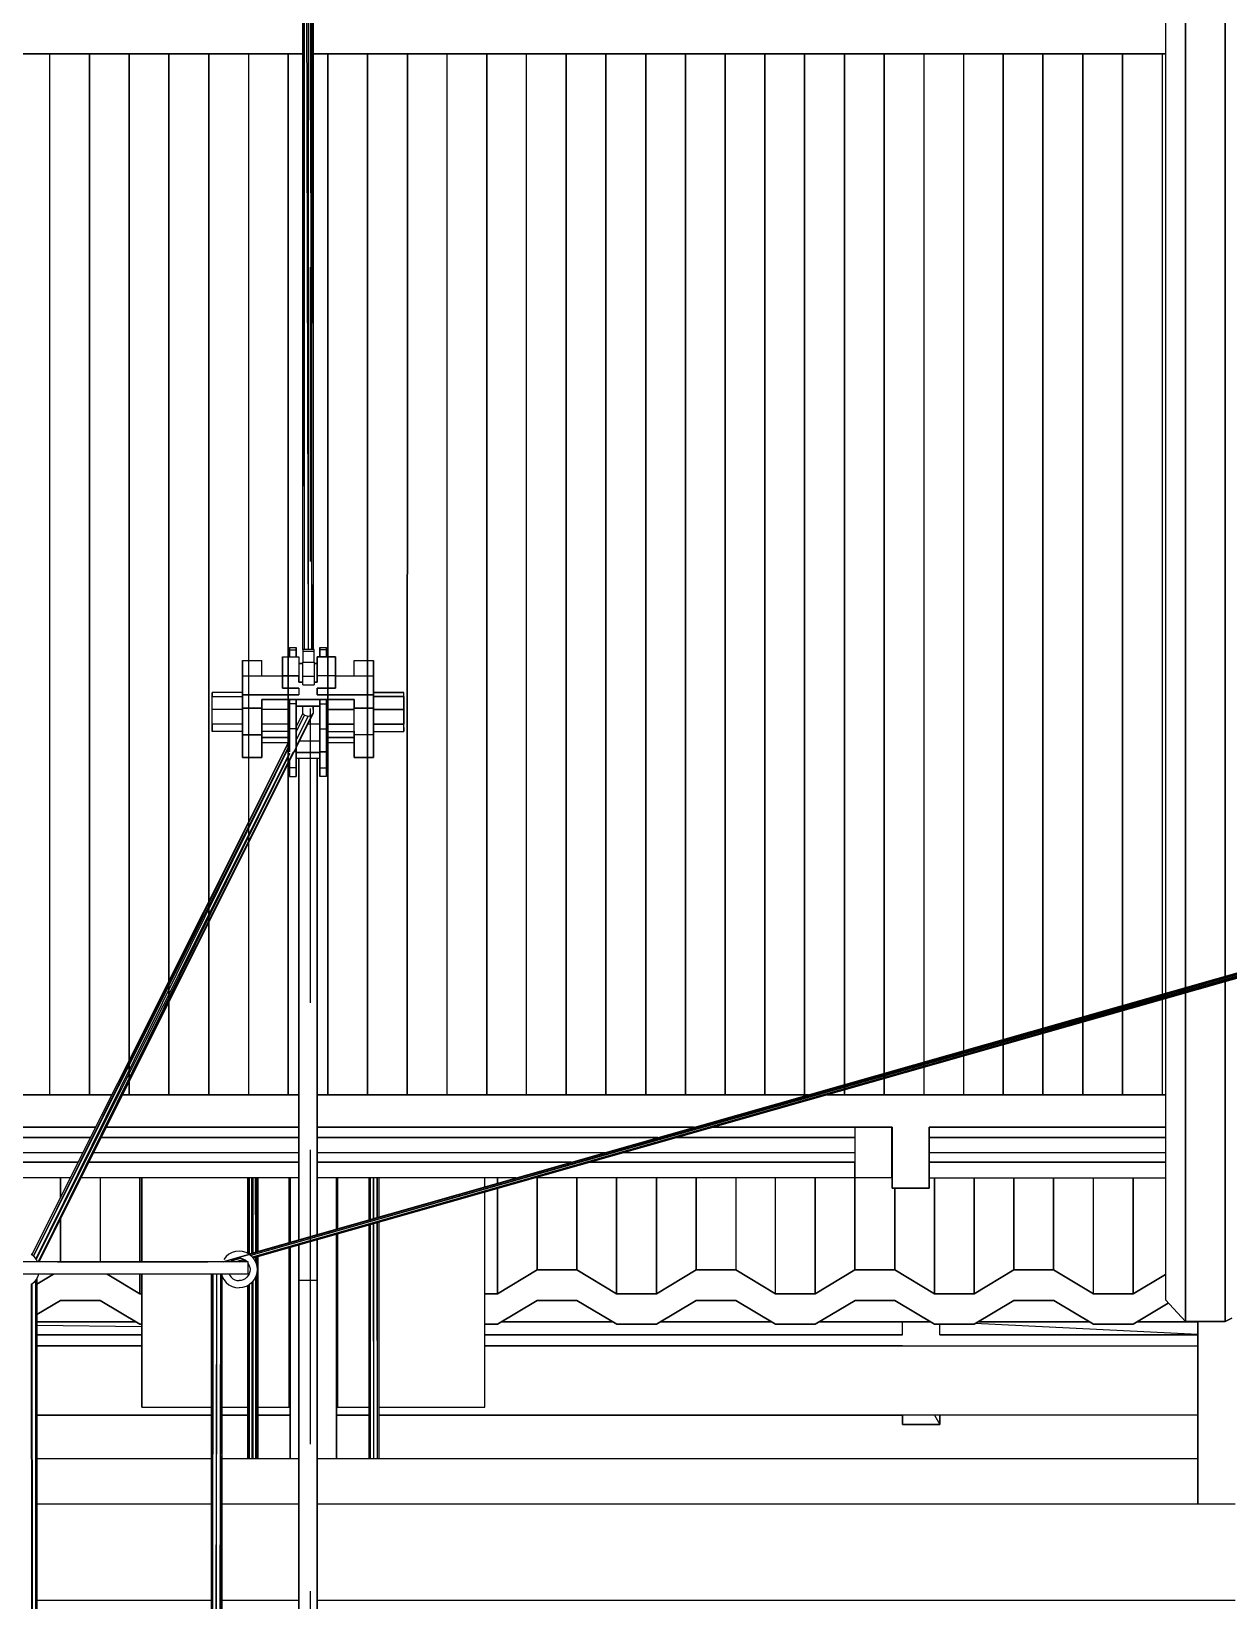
# Model space of a CAD drawing. Extents: x -43 to 90, y 6 to 81.
# Drawn here: x -9.445 to -6.862, y 19.711 to 23.097 of the extents above; entities that cross this region are included whole.
import ezdxf

# ---------------------------------------------------------------- set-up
doc = ezdxf.new("R2010")
doc.units = 0
doc.header["$LTSCALE"] = 0.1
doc.header["$MEASUREMENT"] = 0
doc.linetypes.add('HIDDEN', pattern=[9.525, 6.35, -3.175])
doc.layers.add('cobertura nova', color=4, linetype='CONTINUOUS')
doc.layers.add('hachures cobertura', color=252, linetype='CONTINUOUS')

msp = doc.modelspace()

# ---------------------------------------------------------------- linework, layer by layer
at = {"layer": 'cobertura nova'}
for p, q in [((-8.8594, 21.763), (-8.8594, 25.4756)), ((-8.8562, 21.763), (-8.8594, 25.4756)), ((-8.8562, 25.4688), (-8.8483, 21.763)), ((-8.8561, 21.763), (-8.8562, 25.4688)), ((-8.8403, 25.4688), (-8.837, 21.763)), ((-8.8402, 21.763), (-8.8403, 25.4688)), ((-8.837, 25.4756), (-8.837, 21.763)), ((-8.8482, 25.466), (-8.8404, 21.763)), ((-8.8482, 25.466), (-8.8482, 21.763)), ((-6.9985, 24.5273), (-6.9985, 21.0215)), ((-10.7683, 23.0486), (-8.8594, 23.0486)), ((-8.8594, 23.0486), (-10.7683, 23.0486)), ((-8.8594, 23.0486), (-10.7683, 23.0486)), ((-8.837, 23.0486), (-6.9985, 23.0486)), ((-6.9985, 23.0486), (-8.837, 23.0486)), ((-6.9985, 23.0486), (-8.837, 23.0486)), ((-8.8055, 23.0486), (-8.8055, 20.8023)), ((-8.9034, 21.7333), (-8.9034, 21.7473)), ((-8.9034, 21.7473), (-8.8681, 21.7473)), ((-8.9034, 21.7473), (-8.9034, 21.7067)), ((-8.9034, 21.7067), (-8.9034, 21.7473)), ((-8.9034, 21.7473), (-8.9034, 21.7333)), ((-8.8885, 21.7676), (-8.8741, 21.7676)), ((-8.8885, 21.7489), (-8.8885, 21.7676)), ((-8.8885, 21.7676), (-8.8885, 21.7624)), ((-8.8885, 21.7624), (-8.8885, 21.7676)), ((-8.8885, 21.7624), (-8.8741, 21.7624)), ((-8.8885, 21.7624), (-8.8885, 21.7473)), ((-8.8885, 21.7473), (-8.8885, 21.7624)), ((-8.8885, 21.7489), (-8.8885, 21.7489)), ((-8.8885, 21.7473), (-8.8885, 21.7489)), ((-8.8741, 21.7676), (-8.8741, 21.7624)), ((-8.8741, 21.7624), (-8.8741, 21.7676)), ((-8.8741, 21.7624), (-8.8741, 21.7473)), ((-8.8741, 21.7473), (-8.8741, 21.7624)), ((-8.8681, 21.7473), (-8.8681, 21.7067)), ((-8.8352, 21.763), (-8.8595, 21.763)), ((-8.8595, 21.763), (-8.8595, 21.7596)), ((-8.8595, 21.7596), (-8.8352, 21.7596)), ((-8.8595, 21.7596), (-8.8595, 21.7359)), ((-8.8352, 21.7596), (-8.8352, 21.763)), ((-8.8352, 21.7359), (-8.8352, 21.7596)), ((-8.8285, 21.7333), (-8.8285, 21.7473)), ((-8.8285, 21.7473), (-8.7893, 21.7473)), ((-8.8285, 21.7067), (-8.8285, 21.7473)), ((-8.8285, 21.7473), (-8.8285, 21.7333)), ((-8.7893, 21.7473), (-8.8285, 21.7473)), ((-8.8285, 21.7473), (-8.8285, 21.7067)), ((-8.8229, 21.7676), (-8.8229, 21.7489)), ((-8.8229, 21.7624), (-8.8229, 21.7676)), ((-8.8229, 21.7676), (-8.8085, 21.7676)), ((-8.8229, 21.7676), (-8.8229, 21.7624)), ((-8.8229, 21.7473), (-8.8229, 21.7624)), ((-8.8085, 21.7624), (-8.8229, 21.7624)), ((-8.8229, 21.7624), (-8.8229, 21.7473)), ((-8.8229, 21.7489), (-8.8229, 21.7473)), ((-8.8229, 21.7473), (-8.8229, 21.7489)), ((-8.8085, 21.7624), (-8.8085, 21.7676)), ((-8.8085, 21.7676), (-8.8085, 21.7675)), ((-8.8085, 21.7675), (-8.8085, 21.7624)), ((-8.8085, 21.7473), (-8.8085, 21.7624)), ((-8.8085, 21.7624), (-8.8085, 21.7473)), ((-8.7893, 21.7067), (-8.7893, 21.7473)), ((-8.7893, 21.7473), (-8.7893, 21.7067)), ((-8.9897, 21.7393), (-8.9479, 21.7393)), ((-8.9897, 21.7393), (-8.9897, 21.6772)), ((-8.9897, 21.7039), (-8.9897, 21.7393)), ((-8.9897, 21.7063), (-8.9897, 21.7393)), ((-8.9479, 21.7063), (-8.9479, 21.7393)), ((-8.9034, 21.7201), (-8.9034, 21.7333)), ((-8.9034, 21.7333), (-8.9034, 21.7201)), ((-8.9034, 21.7201), (-8.9034, 21.7201)), ((-8.9034, 21.6928), (-8.9034, 21.7201)), ((-8.9034, 21.7201), (-8.9034, 21.7201)), ((-8.9034, 21.7201), (-8.9034, 21.6928)), ((-8.8681, 21.7333), (-8.8595, 21.7333)), ((-8.8595, 21.7333), (-8.8681, 21.7333)), ((-8.8595, 21.7359), (-8.8352, 21.7359)), ((-8.8595, 21.7057), (-8.8595, 21.7359)), ((-8.8352, 21.7359), (-8.8352, 21.7057)), ((-8.8352, 21.7333), (-8.8285, 21.7333)), ((-8.8285, 21.7333), (-8.8352, 21.7333)), ((-8.8285, 21.6928), (-8.8285, 21.7333)), ((-8.8285, 21.7333), (-8.8285, 21.7333)), ((-8.8285, 21.7333), (-8.8285, 21.6928)), ((-8.8285, 21.7201), (-8.8285, 21.7201)), ((-8.8285, 21.7201), (-8.8285, 21.7201)), ((-8.7487, 21.7063), (-8.7487, 21.7393)), ((-8.7487, 21.7393), (-8.7069, 21.7393)), ((-8.7487, 21.7063), (-8.7487, 21.7393)), ((-8.7069, 21.7059), (-8.7069, 21.7393)), ((-8.7069, 21.7393), (-8.7069, 21.7063)), ((-8.9897, 21.7059), (-8.9897, 21.7063)), ((-8.9897, 21.7063), (-8.9479, 21.7063)), ((-8.9479, 21.7059), (-8.9897, 21.7059)), ((-8.9897, 21.7059), (-8.9897, 21.6654)), ((-8.9897, 21.6654), (-8.9897, 21.7059)), ((-8.9897, 21.7059), (-8.9897, 21.6956)), ((-8.9897, 21.691), (-8.9897, 21.7039)), ((-8.9897, 21.6776), (-8.9897, 21.696)), ((-8.9897, 21.6956), (-8.9897, 21.6772)), ((-8.9897, 21.691), (-8.9897, 21.691)), ((-8.9897, 21.6707), (-8.9897, 21.691)), ((-8.9897, 21.691), (-8.9897, 21.691)), ((-8.9897, 21.6776), (-8.9897, 21.6776)), ((-8.9897, 21.6772), (-8.9897, 21.6772)), ((-8.9479, 21.7063), (-8.9034, 21.7063)), ((-8.9034, 21.7059), (-8.9479, 21.7059)), ((-8.9034, 21.7067), (-8.8681, 21.7067)), ((-8.8681, 21.7067), (-8.9034, 21.7067)), ((-8.9034, 21.7067), (-8.9034, 21.6928)), ((-8.9034, 21.6928), (-8.9034, 21.7067)), ((-8.9034, 21.6928), (-8.9034, 21.6796)), ((-8.9034, 21.6796), (-8.9034, 21.6928)), ((-8.9034, 21.6796), (-8.8681, 21.6796)), ((-8.8681, 21.6796), (-8.9034, 21.6796)), ((-8.8681, 21.7067), (-8.8681, 21.7067)), ((-8.8681, 21.7067), (-8.8681, 21.6928)), ((-8.8681, 21.6928), (-8.8681, 21.7067)), ((-8.8681, 21.6928), (-8.8681, 21.7067)), ((-8.8681, 21.6928), (-8.8595, 21.6928)), ((-8.8595, 21.6928), (-8.8681, 21.6928)), ((-8.8681, 21.6796), (-8.8681, 21.6657)), ((-8.8595, 21.6867), (-8.8595, 21.7057)), ((-8.8595, 21.7057), (-8.8352, 21.7057)), ((-8.8595, 21.6867), (-8.8352, 21.6867)), ((-8.8352, 21.7057), (-8.8352, 21.6867)), ((-8.8352, 21.6928), (-8.8285, 21.6928)), ((-8.8285, 21.6928), (-8.8352, 21.6928)), ((-8.8285, 21.6928), (-8.8285, 21.7067)), ((-8.7893, 21.7067), (-8.8285, 21.7067)), ((-8.8285, 21.7067), (-8.8285, 21.6928)), ((-8.8285, 21.6657), (-8.8285, 21.6796)), ((-8.8285, 21.6796), (-8.7893, 21.6796)), ((-8.8285, 21.6796), (-8.8285, 21.6654)), ((-8.7893, 21.6796), (-8.8285, 21.6796)), ((-8.7893, 21.6928), (-8.7893, 21.7067)), ((-8.7893, 21.7067), (-8.7893, 21.6928)), ((-8.7893, 21.7063), (-8.7487, 21.7063)), ((-8.7487, 21.7059), (-8.7893, 21.7059)), ((-8.7893, 21.6796), (-8.7893, 21.6928)), ((-8.7893, 21.6928), (-8.7893, 21.6796)), ((-8.7893, 21.6796), (-8.7893, 21.6928)), ((-8.7487, 21.7063), (-8.7069, 21.7063)), ((-8.7069, 21.7059), (-8.7487, 21.7059)), ((-8.7069, 21.7063), (-8.7069, 21.7059)), ((-8.7069, 21.7059), (-8.7069, 21.6654)), ((-8.7069, 21.6654), (-8.7069, 21.7059)), ((-9.0551, 21.6621), (-9.0551, 21.6707)), ((-8.9897, 21.6707), (-9.0551, 21.6707)), ((-9.0551, 21.6545), (-9.0551, 21.6707)), ((-9.0551, 21.6707), (-9.0551, 21.6621)), ((-9.0551, 21.6337), (-9.0551, 21.6621)), ((-9.0551, 21.6621), (-8.9897, 21.6621)), ((-9.0551, 21.6545), (-9.0551, 21.6545)), ((-9.0551, 21.6229), (-9.0551, 21.6545)), ((-8.9479, 21.6657), (-8.9897, 21.6657)), ((-8.9897, 21.6654), (-8.9897, 21.6554)), ((-8.9897, 21.6654), (-8.9479, 21.6654)), ((-8.9897, 21.6551), (-8.9897, 21.6654)), ((-8.9897, 21.6554), (-8.9897, 21.637)), ((-8.9897, 21.6367), (-8.9897, 21.6551)), ((-8.8681, 21.6657), (-8.9479, 21.6657)), ((-8.9479, 21.6654), (-8.8681, 21.6654)), ((-8.9479, 21.6554), (-8.8681, 21.6554)), ((-8.9479, 21.6551), (-8.9479, 21.6554)), ((-8.9479, 21.6551), (-8.9479, 21.6367)), ((-8.9479, 21.637), (-8.9479, 21.6551)), ((-8.8681, 21.6551), (-8.9479, 21.6551)), ((-8.8885, 21.6337), (-8.8885, 21.6551)), ((-8.8885, 21.6551), (-8.8885, 21.6461)), ((-8.8885, 21.6551), (-8.8885, 21.6106)), ((-8.8885, 21.6461), (-8.8885, 21.6551)), ((-8.8741, 21.6461), (-8.8885, 21.6461)), ((-8.8885, 21.6461), (-8.8885, 21.5918)), ((-8.8885, 21.5918), (-8.8885, 21.6461)), ((-8.8741, 21.6551), (-8.8741, 21.6461)), ((-8.8741, 21.6461), (-8.8741, 21.6551)), ((-8.8741, 21.6461), (-8.8741, 21.5918)), ((-8.8741, 21.5918), (-8.8741, 21.6461)), ((-8.8681, 21.6554), (-8.8285, 21.6554)), ((-8.8285, 21.6551), (-8.8681, 21.6551)), ((-8.7487, 21.6657), (-8.8285, 21.6657)), ((-8.8285, 21.6654), (-8.8285, 21.6657)), ((-8.8285, 21.6657), (-8.8285, 21.6654)), ((-8.8285, 21.6654), (-8.7487, 21.6654)), ((-8.8285, 21.6554), (-8.7487, 21.6554)), ((-8.7487, 21.6551), (-8.8285, 21.6551)), ((-8.8229, 21.6461), (-8.8229, 21.6551)), ((-8.8229, 21.6551), (-8.8229, 21.6461)), ((-8.8229, 21.5918), (-8.8229, 21.6461)), ((-8.8229, 21.6461), (-8.8085, 21.6461)), ((-8.8229, 21.6461), (-8.8229, 21.5918)), ((-8.8085, 21.6461), (-8.8085, 21.6551)), ((-8.8085, 21.6551), (-8.8085, 21.6461)), ((-8.8085, 21.5918), (-8.8085, 21.6461)), ((-8.8085, 21.6461), (-8.8085, 21.5918)), ((-8.7069, 21.6657), (-8.7487, 21.6657)), ((-8.7487, 21.6654), (-8.7069, 21.6654)), ((-8.7487, 21.6551), (-8.7487, 21.6554)), ((-8.7487, 21.6554), (-8.7487, 21.6551)), ((-8.7487, 21.6551), (-8.7487, 21.637)), ((-8.7487, 21.6367), (-8.7487, 21.6551)), ((-8.6415, 21.6707), (-8.7069, 21.6707)), ((-8.7069, 21.6707), (-8.6415, 21.6707)), ((-8.7069, 21.6554), (-8.7069, 21.6654)), ((-8.7069, 21.6654), (-8.7069, 21.6551)), ((-8.6415, 21.6621), (-8.7069, 21.6621)), ((-8.7069, 21.6621), (-8.6415, 21.6621)), ((-8.7069, 21.637), (-8.7069, 21.6554)), ((-8.7069, 21.6551), (-8.7069, 21.6367)), ((-8.6415, 21.6621), (-8.6415, 21.6707)), ((-8.6415, 21.6337), (-8.6415, 21.6621)), ((-8.6415, 21.6621), (-8.6415, 21.6337)), ((-8.837, 21.6253), (-9.429, 20.442)), ((-9.0551, 21.6022), (-9.0551, 21.6337)), ((-8.9897, 21.6337), (-9.0551, 21.6337)), ((-9.0551, 21.6229), (-9.0551, 21.6229)), ((-9.0551, 21.5946), (-9.0551, 21.6229)), ((-9.0313, 20.442), (-4.8951, 21.6195)), ((-4.8951, 21.6156), (-9.0313, 20.442)), ((-8.9897, 21.637), (-8.9479, 21.637)), ((-8.9479, 21.6367), (-8.9897, 21.6367)), ((-8.9897, 21.6367), (-8.9897, 21.5788)), ((-8.9897, 21.5788), (-8.9897, 21.6367)), ((-8.9763, 20.4586), (-4.8951, 21.6201)), ((-4.8951, 21.6195), (-8.9763, 20.4586)), ((-4.8951, 21.6156), (-8.9719, 20.4553)), ((-4.8951, 21.6107), (-8.9719, 20.4552)), ((-4.8951, 21.6107), (-8.9685, 20.4521)), ((-8.9479, 21.6367), (-8.9479, 21.5788)), ((-8.9479, 21.5788), (-8.9479, 21.6367)), ((-8.8885, 21.6337), (-8.9479, 21.6337)), ((-8.8885, 21.6022), (-8.8885, 21.6337)), ((-8.8885, 21.6106), (-8.8885, 21.6106)), ((-8.8885, 21.6106), (-8.8885, 21.5672)), ((-8.8229, 21.6412), (-8.8741, 21.6412)), ((-8.8741, 21.6412), (-8.8229, 21.6412)), ((-8.8741, 21.5961), (-8.8594, 21.6253)), ((-8.8741, 21.5959), (-8.8594, 21.6253)), ((-8.8402, 21.6213), (-8.8741, 21.5536)), ((-8.8741, 21.5855), (-8.8561, 21.6213)), ((-8.8741, 21.5538), (-8.8402, 21.6213)), ((-8.8741, 21.585), (-8.8561, 21.6213)), ((-8.8482, 21.6196), (-8.8741, 21.5674)), ((-8.8482, 21.6196), (-8.8741, 21.568)), ((-8.8594, 21.6253), (-8.8594, 21.6412)), ((-8.8594, 21.6253), (-8.8561, 21.6213)), ((-8.8561, 21.6213), (-8.8482, 21.6196)), ((-8.8482, 21.6196), (-8.8402, 21.6213)), ((-8.8402, 21.6213), (-8.837, 21.6253)), ((-8.8377, 21.6412), (-8.837, 21.6253)), ((-8.837, 21.6412), (-8.837, 21.6253)), ((-8.8085, 21.6337), (-8.7487, 21.6337)), ((-8.7487, 21.6337), (-8.8085, 21.6337)), ((-8.7487, 21.637), (-8.7069, 21.637)), ((-8.7487, 21.5788), (-8.7487, 21.6367)), ((-8.7069, 21.6367), (-8.7487, 21.6367)), ((-8.7069, 21.5788), (-8.7069, 21.6367)), ((-8.7069, 21.6367), (-8.7069, 21.5788)), ((-8.7069, 21.6337), (-8.6415, 21.6337)), ((-8.6415, 21.6337), (-8.7069, 21.6337)), ((-8.6415, 21.6337), (-8.6415, 21.6337)), ((-8.6415, 21.6022), (-8.6415, 21.6337)), ((-8.6415, 21.6337), (-8.6415, 21.6022)), ((-9.0551, 21.586), (-9.0551, 21.6022)), ((-8.9897, 21.6022), (-9.0551, 21.6022)), ((-9.0551, 21.6022), (-9.0551, 21.586)), ((-9.0551, 21.586), (-9.0551, 21.5946)), ((-9.0551, 21.5946), (-9.0551, 21.5946)), ((-9.0551, 21.5946), (-9.0551, 21.5946)), ((-8.9897, 21.586), (-9.0551, 21.586)), ((-8.9897, 21.5622), (-8.9897, 21.586)), ((-8.9897, 21.5305), (-8.9897, 21.586)), ((-8.9479, 21.5788), (-8.9897, 21.5788)), ((-8.9897, 21.5788), (-8.9897, 21.5434)), ((-8.9897, 21.5788), (-8.9479, 21.5788)), ((-8.9897, 21.5788), (-8.9897, 21.5788)), ((-8.9897, 21.5434), (-8.9897, 21.5788)), ((-4.8951, 21.6076), (-8.9684, 20.4521)), ((-8.9669, 20.4503), (-4.8951, 21.6076)), ((-8.8885, 21.6022), (-8.9479, 21.6022)), ((-8.8885, 21.586), (-8.9479, 21.586)), ((-8.9479, 21.5788), (-8.9479, 21.5434)), ((-8.9479, 21.5434), (-8.9479, 21.5788)), ((-8.9479, 21.5788), (-8.9479, 21.5788)), ((-8.8885, 21.586), (-8.8885, 21.6022)), ((-8.8885, 21.5946), (-8.8885, 21.586)), ((-8.8741, 21.5918), (-8.8885, 21.5918)), ((-8.8885, 21.5918), (-8.8885, 21.5425)), ((-8.8885, 21.5425), (-8.8885, 21.5918)), ((-8.8885, 21.5672), (-8.8885, 21.586)), ((-8.8711, 21.602), (-8.8741, 21.602)), ((-8.8741, 21.5425), (-8.8741, 21.5918)), ((-8.8741, 21.5918), (-8.8741, 21.5425)), ((-8.8229, 21.602), (-8.8486, 21.602)), ((-8.8229, 21.5425), (-8.8229, 21.5918)), ((-8.8229, 21.5918), (-8.8085, 21.5918)), ((-8.8229, 21.5918), (-8.8229, 21.5425)), ((-8.8085, 21.6022), (-8.7487, 21.6022)), ((-8.7487, 21.6022), (-8.8085, 21.6022)), ((-8.8085, 21.5425), (-8.8085, 21.5918)), ((-8.8085, 21.5918), (-8.8085, 21.5425)), ((-8.8085, 21.586), (-8.7487, 21.586)), ((-8.7487, 21.586), (-8.7487, 21.5733)), ((-8.7487, 21.5434), (-8.7487, 21.586)), ((-8.7487, 21.5733), (-8.7487, 21.586)), ((-8.7487, 21.5434), (-8.7487, 21.5788)), ((-8.7069, 21.5788), (-8.7487, 21.5788)), ((-8.7487, 21.5788), (-8.7487, 21.5434)), ((-8.7069, 21.6022), (-8.6415, 21.6022)), ((-8.6415, 21.6022), (-8.7069, 21.6022)), ((-8.7069, 21.586), (-8.6415, 21.586)), ((-8.7069, 21.5434), (-8.7069, 21.5788)), ((-8.7069, 21.5788), (-8.7069, 21.5434)), ((-8.7069, 21.5305), (-8.7069, 21.5788)), ((-8.7069, 21.5622), (-8.7069, 21.5788)), ((-8.6415, 21.586), (-8.6415, 21.6022)), ((-8.6415, 21.5946), (-8.6415, 21.586)), ((-9.4442, 20.4567), (-8.8885, 21.5672)), ((-9.4408, 20.4539), (-8.8885, 21.5668)), ((-9.4407, 20.4539), (-8.8885, 21.5567)), ((-9.4353, 20.4477), (-8.8885, 21.5557)), ((-9.4307, 20.442), (-8.8797, 21.5425)), ((-8.8796, 21.5425), (-9.429, 20.442)), ((-8.9897, 21.5733), (-8.9897, 21.5629)), ((-8.9897, 21.5629), (-8.9897, 21.5629)), ((-8.9897, 21.5622), (-8.9897, 21.5622)), ((-8.9897, 21.5434), (-8.9897, 21.5305)), ((-8.9897, 21.5305), (-8.9897, 21.5434)), ((-8.8885, 21.5733), (-8.9479, 21.5733)), ((-8.9479, 21.5733), (-8.8885, 21.5733)), ((-8.9479, 21.5629), (-8.8907, 21.5629)), ((-8.891, 21.5622), (-8.9479, 21.5622)), ((-8.9479, 21.5434), (-8.9479, 21.5434)), ((-8.9479, 21.5434), (-8.9479, 21.5305)), ((-8.9479, 21.5305), (-8.9479, 21.5434)), ((-8.9479, 21.5305), (-8.9479, 21.5434)), ((-8.8741, 21.5425), (-8.8784, 21.5425)), ((-8.8741, 21.5077), (-8.8741, 21.5425)), ((-8.8741, 21.5425), (-8.8741, 21.5077)), ((-8.8741, 21.5413), (-8.8229, 21.5413)), ((-8.8229, 21.5413), (-8.8741, 21.5413)), ((-8.8741, 21.5413), (-8.8741, 21.5278)), ((-8.8665, 21.5663), (-8.8229, 21.5663)), ((-8.8229, 21.5425), (-8.8229, 21.5425)), ((-8.8229, 21.5077), (-8.8229, 21.5425)), ((-8.8229, 21.5425), (-8.8085, 21.5425)), ((-8.8085, 21.5425), (-8.8229, 21.5425)), ((-8.8229, 21.5425), (-8.8229, 21.5077)), ((-8.7487, 21.5733), (-8.8085, 21.5733)), ((-8.8085, 21.5733), (-8.7487, 21.5733)), ((-8.8085, 21.5629), (-8.7487, 21.5629)), ((-8.7487, 21.5622), (-8.8085, 21.5622)), ((-8.8085, 21.5425), (-8.8085, 21.5425)), ((-8.8085, 21.5077), (-8.8085, 21.5425)), ((-8.8085, 21.5425), (-8.8085, 21.5077)), ((-8.7487, 21.5629), (-8.7487, 21.5629)), ((-8.7487, 21.5622), (-8.7487, 21.5622)), ((-8.7487, 21.5305), (-8.7487, 21.5434)), ((-8.7487, 21.5434), (-8.7487, 21.5305)), ((-8.7069, 21.5733), (-8.7069, 21.5622)), ((-8.7069, 21.5434), (-8.7069, 21.5305)), ((-8.7069, 21.5305), (-8.7069, 21.5434)), ((-8.7069, 21.5434), (-8.7069, 21.5305)), ((-8.8885, 21.5392), (-9.4352, 20.4476)), ((-8.8885, 21.5382), (-9.4308, 20.442)), ((-8.9897, 21.5305), (-8.9479, 21.5305)), ((-8.9479, 21.5305), (-8.9897, 21.5305)), ((-8.8885, 21.5173), (-8.8885, 21.5223)), ((-8.8885, 21.5223), (-8.8885, 21.5077)), ((-8.8885, 21.5077), (-8.8885, 21.5223)), ((-8.8885, 21.5173), (-8.8885, 21.5173)), ((-8.8885, 21.4943), (-8.8885, 21.5173)), ((-8.8741, 21.5077), (-8.8885, 21.5077)), ((-8.8885, 21.5077), (-8.8885, 21.4891)), ((-8.8229, 21.5278), (-8.8741, 21.5278)), ((-8.8741, 21.4891), (-8.8741, 21.5077)), ((-8.8741, 21.5077), (-8.8741, 21.4891)), ((-8.8681, 20.4894), (-8.8681, 21.5278)), ((-8.8681, 21.5278), (-8.8681, 20.4894)), ((-8.8681, 20.4894), (-8.8681, 21.5278)), ((-8.8681, 21.5278), (-8.8681, 20.4894)), ((-8.8286, 21.5278), (-8.8286, 20.5006)), ((-8.8286, 20.5006), (-8.8285, 21.5278)), ((-8.8229, 21.5278), (-8.8229, 21.5173)), ((-8.8229, 21.5173), (-8.8229, 21.5173)), ((-8.8229, 21.4943), (-8.8229, 21.5173)), ((-8.8229, 21.5173), (-8.8229, 21.4943)), ((-8.8229, 21.4891), (-8.8229, 21.5077)), ((-8.8229, 21.5077), (-8.8085, 21.5077)), ((-8.8229, 21.5077), (-8.8229, 21.4891)), ((-8.8085, 21.4891), (-8.8085, 21.5077)), ((-8.8085, 21.5077), (-8.8085, 21.4891)), ((-8.7069, 21.5305), (-8.7487, 21.5305)), ((-8.7487, 21.5305), (-8.7069, 21.5305)), ((-8.8885, 21.4891), (-8.8885, 21.4943)), ((-8.8885, 21.4891), (-8.8741, 21.4891)), ((-8.8229, 21.4943), (-8.8229, 21.4891)), ((-8.8229, 21.4891), (-8.8229, 21.4943)), ((-8.8085, 21.4891), (-8.8229, 21.4891)), ((-6.8693, 21.0465), (-6.8694, 20.3126)), ((-6.9985, 21.0097), (-6.9985, 20.3594)), ((-6.9551, 20.3126), (-6.9551, 21.0221)), ((-9.2713, 20.8023), (-10.1083, 20.8023)), ((-9.2713, 20.8023), (-10.1083, 20.8023)), ((-10.1083, 20.8023), (-9.2713, 20.8023)), ((-8.8681, 20.8023), (-9.2488, 20.8023)), ((-8.8681, 20.8023), (-9.2488, 20.8023)), ((-9.2488, 20.8023), (-8.8681, 20.8023)), ((-7.7687, 20.8023), (-8.8286, 20.8023)), ((-7.7687, 20.8023), (-8.8286, 20.8023)), ((-8.8286, 20.8023), (-7.7687, 20.8023)), ((-7.5883, 20.8023), (-7.7284, 20.8023)), ((-7.5883, 20.8023), (-7.7284, 20.8023)), ((-7.7284, 20.8023), (-7.5883, 20.8023)), ((-7.5083, 20.8023), (-7.5883, 20.8023)), ((-7.5083, 20.8023), (-7.5883, 20.8023)), ((-7.5883, 20.8023), (-7.5083, 20.8023)), ((-6.9985, 20.8023), (-7.5083, 20.8023)), ((-6.9985, 20.8023), (-7.5083, 20.8023)), ((-7.5083, 20.8023), (-6.9985, 20.8023)), ((-10.1083, 20.7321), (-9.3064, 20.7321)), ((-9.3064, 20.7321), (-10.1083, 20.7321)), ((-9.3064, 20.7321), (-10.1083, 20.7321)), ((-9.2839, 20.7321), (-8.8681, 20.7321)), ((-8.8681, 20.7321), (-9.2839, 20.7321)), ((-8.8681, 20.7321), (-9.2839, 20.7321)), ((-8.8286, 20.7321), (-8.0154, 20.7321)), ((-8.0154, 20.7321), (-8.8286, 20.7321)), ((-8.0154, 20.7321), (-8.8286, 20.7321)), ((-7.5883, 20.7321), (-7.9755, 20.7321)), ((-7.5883, 20.7321), (-7.9755, 20.7321)), ((-7.9754, 20.7321), (-7.5883, 20.7321)), ((-7.6684, 20.7321), (-7.6684, 20.6228)), ((-7.5884, 20.7321), (-7.5884, 20.6228)), ((-7.5884, 20.6228), (-7.5884, 20.7321)), ((-7.5883, 20.6004), (-7.5883, 20.7321)), ((-7.5883, 20.7321), (-7.5883, 20.6004)), ((-7.5883, 20.7321), (-7.5883, 20.6004)), ((-6.9985, 20.7321), (-7.5083, 20.7321)), ((-7.5083, 20.6004), (-7.5083, 20.7321)), ((-7.5083, 20.7321), (-6.9985, 20.7321)), ((-7.5083, 20.7321), (-7.5083, 20.6004)), ((-6.9985, 20.7321), (-7.5083, 20.7321)), ((-7.5083, 20.7321), (-7.5083, 20.6004)), ((-9.3175, 20.7098), (-10.0284, 20.7098)), ((-10.0284, 20.7098), (-9.3175, 20.7098)), ((-8.8681, 20.7098), (-9.295, 20.7098)), ((-9.295, 20.7098), (-8.8681, 20.7098)), ((-8.0936, 20.7098), (-8.8286, 20.7098)), ((-8.8286, 20.7098), (-8.0936, 20.7098)), ((-7.6684, 20.7098), (-8.0537, 20.7098)), ((-8.0537, 20.7098), (-7.6684, 20.7098)), ((-7.5883, 20.7098), (-7.5884, 20.7098)), ((-7.5884, 20.7098), (-7.5883, 20.7098)), ((-6.9985, 20.7098), (-7.5083, 20.7098)), ((-7.5083, 20.7098), (-6.9985, 20.7098)), ((-9.3338, 20.6773), (-10.0284, 20.6773)), ((-8.8681, 20.6773), (-9.3113, 20.6773)), ((-8.2077, 20.6773), (-8.8286, 20.6773)), ((-7.6684, 20.6773), (-8.168, 20.6773)), ((-7.5883, 20.6773), (-7.5884, 20.6773)), ((-6.9985, 20.6773), (-7.5083, 20.6773)), ((-10.0284, 20.6568), (-9.344, 20.6568)), ((-9.344, 20.6568), (-10.0284, 20.6568)), ((-9.3215, 20.6568), (-8.8681, 20.6568)), ((-8.8681, 20.6568), (-9.3215, 20.6568)), ((-8.8286, 20.6568), (-8.2798, 20.6568)), ((-8.2798, 20.6568), (-8.8286, 20.6568)), ((-8.2402, 20.6568), (-7.6684, 20.6568)), ((-7.6684, 20.6568), (-8.2402, 20.6568)), ((-7.6684, 20.6228), (-7.6684, 20.6568)), ((-7.5884, 20.6568), (-7.5883, 20.6568)), ((-7.5883, 20.6568), (-7.5884, 20.6568)), ((-7.5883, 20.6568), (-7.5883, 20.6004)), ((-7.5883, 20.6004), (-7.5883, 20.6568)), ((-7.5083, 20.6568), (-6.9985, 20.6568)), ((-6.9985, 20.6568), (-7.5083, 20.6568)), ((-7.5083, 20.6004), (-7.5083, 20.6568)), ((-9.3611, 20.6228), (-10.0284, 20.6228)), ((-8.8681, 20.6228), (-9.3386, 20.6228)), ((-9.2111, 20.6228), (-9.2111, 20.442)), ((-9.2068, 20.6228), (-9.2068, 20.442)), ((-9.2068, 20.442), (-9.2068, 20.6228)), ((-9.2068, 20.6228), (-9.2068, 20.442)), ((-8.9788, 20.6228), (-8.9788, 20.4599)), ((-8.9762, 20.4586), (-8.9763, 20.6228)), ((-8.9755, 20.6228), (-8.9755, 20.4588)), ((-8.9692, 20.4606), (-8.9694, 20.6228)), ((-8.9676, 20.6228), (-8.9676, 20.4611)), ((-8.9612, 20.4629), (-8.9614, 20.6228)), ((-8.9596, 20.6228), (-8.9596, 20.4633)), ((-8.9571, 20.6228), (-8.957, 20.4641)), ((-8.9563, 20.6228), (-8.9563, 20.4643)), ((-8.8888, 20.4835), (-8.8888, 20.6228)), ((-8.8888, 20.4835), (-8.8888, 20.6228)), ((-8.8869, 20.484), (-8.8869, 20.6228)), ((-8.8869, 20.6228), (-8.8869, 20.484)), ((-8.8869, 20.6228), (-8.8869, 20.484)), ((-8.3993, 20.6228), (-8.8286, 20.6228)), ((-8.7869, 20.5125), (-8.7869, 20.6228)), ((-8.7869, 20.6228), (-8.7869, 20.5125)), ((-8.785, 20.6228), (-8.785, 20.513)), ((-8.785, 20.6228), (-8.785, 20.513)), ((-8.785, 20.513), (-8.785, 20.6228)), ((-8.7174, 20.6228), (-8.7174, 20.5323)), ((-8.7148, 20.6228), (-8.7148, 20.533)), ((-8.7141, 20.6228), (-8.7141, 20.5332)), ((-8.7079, 20.6228), (-8.7078, 20.535)), ((-8.7061, 20.5355), (-8.7061, 20.6228)), ((-8.7, 20.6228), (-8.6999, 20.5373)), ((-8.6982, 20.5377), (-8.6982, 20.6228)), ((-8.6956, 20.6228), (-8.6956, 20.5385)), ((-8.6949, 20.5387), (-8.6949, 20.6228)), ((-8.4669, 20.6036), (-8.4669, 20.6228)), ((-8.4669, 20.1284), (-8.4669, 20.5924)), ((-8.4397, 20.6228), (-8.4397, 20.6113)), ((-8.4397, 20.6113), (-8.4397, 20.6228)), ((-8.4397, 20.6001), (-8.4397, 20.373)), ((-7.6684, 20.6228), (-8.3599, 20.6228)), ((-7.6684, 20.6228), (-7.6684, 20.6228)), ((-7.5884, 20.6228), (-7.6684, 20.6228)), ((-7.6684, 20.6228), (-7.6684, 20.6228)), ((-7.6684, 20.6228), (-7.6684, 20.6228)), ((-7.5884, 20.6228), (-7.5883, 20.6228)), ((-7.5883, 20.6004), (-7.5883, 20.6004)), ((-7.5083, 20.6004), (-7.5883, 20.6004)), ((-7.5883, 20.6004), (-7.5083, 20.6004)), ((-7.5083, 20.6004), (-7.5883, 20.6004)), ((-7.5083, 20.6228), (-6.9985, 20.6228)), ((-9.3825, 20.535), (-9.3825, 20.442)), ((-8.7078, 20.5239), (-8.7072, 20.0168)), ((-8.7061, 20.0168), (-8.7061, 20.5244)), ((-8.6999, 20.5262), (-8.6992, 20.0168)), ((-8.6982, 20.0168), (-8.6982, 20.5266)), ((-8.6956, 20.5274), (-8.6953, 20.0168)), ((-8.6949, 20.0168), (-8.6949, 20.5276)), ((-8.7869, 20.0168), (-8.7869, 20.5014)), ((-8.7869, 20.5014), (-8.7869, 20.0168)), ((-8.785, 20.502), (-8.785, 20.1284)), ((-8.785, 20.502), (-8.785, 20.1284)), ((-8.785, 20.1284), (-8.785, 20.502)), ((-8.7174, 20.5212), (-8.7174, 20.0168)), ((-8.7148, 20.5219), (-8.7145, 20.0168)), ((-8.7141, 20.5221), (-8.7141, 20.0168)), ((-9.4398, 20.4531), (-9.4457, 20.458)), ((-9.019, 20.458), (-9.025, 20.4531)), ((-9.0122, 20.4616), (-9.019, 20.458)), ((-9.0048, 20.4639), (-9.0122, 20.4616)), ((-8.9971, 20.4646), (-9.0048, 20.4639)), ((-8.9894, 20.4639), (-8.9971, 20.4646)), ((-8.9821, 20.4616), (-8.9894, 20.4639)), ((-8.9752, 20.458), (-8.9821, 20.4616)), ((-8.9693, 20.4531), (-8.9751, 20.4579)), ((-8.8888, 20.1284), (-8.8888, 20.4725)), ((-8.8888, 20.1284), (-8.8888, 20.4725)), ((-8.8869, 20.0168), (-8.8869, 20.473)), ((-8.8869, 20.473), (-8.8869, 20.0168)), ((-8.8869, 20.473), (-8.8869, 20.0168)), ((-8.8681, 20.4444), (-8.8681, 20.4783)), ((-8.8681, 20.4783), (-8.8681, 20.4022)), ((-8.8681, 20.4022), (-8.8681, 20.4783)), ((-8.8681, 20.4783), (-8.8681, 20.4444)), ((-8.8286, 20.4896), (-8.8286, 20.4022)), ((-8.8286, 20.4022), (-8.8286, 20.4896)), ((-9.4002, 20.442), (-9.4768, 20.442)), ((-9.4398, 20.4531), (-9.4349, 20.4471)), ((-9.4349, 20.4471), (-9.4321, 20.442)), ((-9.3885, 20.442), (-9.4002, 20.442)), ((-9.0643, 20.442), (-9.3885, 20.442)), ((-9.3885, 20.442), (-9.0643, 20.442)), ((-9.0541, 20.442), (-9.0643, 20.442)), ((-8.9774, 20.442), (-9.0541, 20.442)), ((-9.0323, 20.4426), (-9.0345, 20.442)), ((-9.0345, 20.442), (-9.0323, 20.4426)), ((-9.025, 20.4531), (-9.0299, 20.4471)), ((-9.0141, 20.4422), (-9.0142, 20.442)), ((-9.0105, 20.4452), (-9.0141, 20.4422)), ((-8.9942, 20.4489), (-9.0121, 20.4439)), ((-8.9943, 20.4489), (-9.012, 20.4439)), ((-9.0063, 20.4474), (-9.0105, 20.4452)), ((-9.0018, 20.4487), (-9.0063, 20.4474)), ((-8.987, 20.4469), (-9.004, 20.442)), ((-8.9869, 20.4468), (-9.0039, 20.442)), ((-8.9971, 20.4492), (-9.0018, 20.4487)), ((-8.9925, 20.4487), (-8.9971, 20.4492)), ((-8.9959, 20.442), (-8.9842, 20.4454)), ((-8.988, 20.4474), (-8.9925, 20.4487)), ((-8.9838, 20.4452), (-8.988, 20.4474)), ((-8.9802, 20.4422), (-8.9838, 20.4452)), ((-8.98, 20.442), (-8.9802, 20.4422)), ((-8.9774, 20.4149), (-8.9774, 20.442)), ((-8.9772, 20.4385), (-8.9774, 20.4388)), ((-8.975, 20.4344), (-8.9772, 20.4385)), ((-8.9736, 20.4299), (-8.975, 20.4344)), ((-8.9736, 20.4299), (-8.9732, 20.4252)), ((-8.9732, 20.4252), (-8.9736, 20.4205)), ((-8.9693, 20.4531), (-8.9644, 20.4471)), ((-8.9644, 20.4471), (-8.9607, 20.4403)), ((-8.9612, 20.4413), (-8.9612, 20.4519)), ((-8.9607, 20.4403), (-8.9585, 20.4329)), ((-8.9596, 20.4523), (-8.9596, 20.4368)), ((-8.9585, 20.4329), (-8.9577, 20.4252)), ((-8.9577, 20.4252), (-8.9585, 20.4175)), ((-8.957, 20.4531), (-8.9568, 20.0168)), ((-8.9563, 20.4533), (-8.9563, 20.0168)), ((-8.8681, 20.419), (-8.8681, 20.4444)), ((-8.8681, 20.4444), (-8.8681, 20.419)), ((-8.4397, 20.373), (-8.3539, 20.4241)), ((-8.3539, 20.4241), (-8.4397, 20.373)), ((-8.3539, 20.4241), (-8.3539, 20.4241)), ((-8.3539, 20.4241), (-8.2682, 20.4241)), ((-8.2682, 20.4241), (-8.3539, 20.4241)), ((-8.2682, 20.4241), (-8.2682, 20.4241)), ((-8.2682, 20.4241), (-8.1825, 20.373)), ((-8.1825, 20.373), (-8.2682, 20.4241)), ((-8.0968, 20.373), (-8.0111, 20.4241)), ((-8.0111, 20.4241), (-8.0968, 20.373)), ((-8.0111, 20.4241), (-8.0111, 20.4241)), ((-8.0111, 20.4241), (-7.9254, 20.4241)), ((-7.9254, 20.4241), (-8.0111, 20.4241)), ((-7.9254, 20.4241), (-7.8397, 20.373)), ((-7.8397, 20.373), (-7.9254, 20.4241)), ((-7.7539, 20.373), (-7.6682, 20.4241)), ((-7.6682, 20.4241), (-7.7539, 20.373)), ((-7.6682, 20.4241), (-7.6682, 20.4241)), ((-7.6682, 20.4241), (-7.5825, 20.4241)), ((-7.5825, 20.4241), (-7.6682, 20.4241)), ((-7.5825, 20.4241), (-7.5825, 20.4241)), ((-7.5825, 20.4241), (-7.4968, 20.373)), ((-7.4968, 20.373), (-7.5825, 20.4241)), ((-7.4111, 20.373), (-7.3254, 20.4241)), ((-7.3254, 20.4241), (-7.4111, 20.373)), ((-7.3254, 20.4241), (-7.3254, 20.4241)), ((-7.3254, 20.4241), (-7.2397, 20.4241)), ((-7.2397, 20.4241), (-7.3254, 20.4241)), ((-7.2397, 20.4241), (-7.2397, 20.4241)), ((-7.2397, 20.4241), (-7.1539, 20.373)), ((-7.1539, 20.373), (-7.2397, 20.4241)), ((-9.4002, 20.4149), (-9.4768, 20.4149)), ((-9.4398, 20.3973), (-9.4457, 20.3924)), ((-9.4438, 15.4612), (-9.4446, 20.3934)), ((-9.4445, 20.3935), (-9.4358, 15.3387)), ((-9.4349, 20.4033), (-9.4398, 20.3973)), ((-9.4366, 20.4012), (-9.4325, 15.3388)), ((-9.4366, 20.4012), (-9.4358, 15.3387)), ((-9.4312, 20.4101), (-9.4349, 20.4033)), ((-9.4333, 20.3938), (-9.3978, 20.4149)), ((-9.3978, 20.4149), (-9.4333, 20.3938)), ((-9.4333, 20.4062), (-9.4325, 15.3388)), ((-9.4298, 20.4149), (-9.4312, 20.4101)), ((-9.3885, 20.4149), (-9.4002, 20.4149)), ((-9.0643, 20.4149), (-9.3885, 20.4149)), ((-9.2815, 20.4149), (-9.2111, 20.373)), ((-9.2111, 20.373), (-9.2815, 20.4149)), ((-9.2111, 20.4149), (-9.2111, 20.373)), ((-9.2068, 20.4149), (-9.2068, 20.1284)), ((-9.2068, 20.1284), (-9.2068, 20.4149)), ((-9.2068, 20.4149), (-9.2068, 20.1284)), ((-9.0541, 20.4149), (-9.0643, 20.4149)), ((-9.0534, 20.4149), (-9.0578, 15.3388)), ((-9.0578, 15.3388), (-9.0567, 20.4149)), ((-9.0455, 20.4149), (-9.0545, 15.3389)), ((-9.0545, 15.3389), (-9.0534, 20.4149)), ((-8.9774, 20.4149), (-9.0541, 20.4149)), ((-9.0375, 20.4149), (-9.0465, 15.3389)), ((-9.0465, 15.3389), (-9.0454, 20.4149)), ((-9.0375, 20.4149), (-9.0386, 15.3389)), ((-9.0342, 20.4122), (-9.0386, 15.3389)), ((-9.0342, 20.4122), (-9.0353, 15.3388)), ((-9.0336, 20.4101), (-9.035, 20.4149)), ((-9.035, 20.4149), (-9.0336, 20.4101)), ((-9.0336, 20.4101), (-9.0299, 20.4033)), ((-9.0299, 20.4033), (-9.025, 20.3973)), ((-9.025, 20.3973), (-9.019, 20.3924)), ((-9.019, 20.3924), (-9.0122, 20.3888)), ((-9.0187, 20.4149), (-9.0171, 20.4119)), ((-9.0171, 20.4119), (-9.0141, 20.4083)), ((-9.0141, 20.4083), (-9.0105, 20.4053)), ((-9.0122, 20.3888), (-9.0048, 20.3866)), ((-9.0105, 20.4053), (-9.0063, 20.4031)), ((-9.0063, 20.4031), (-9.0018, 20.4017)), ((-9.0018, 20.4017), (-8.9971, 20.4012)), ((-8.9925, 20.4017), (-8.9971, 20.4012)), ((-8.988, 20.4031), (-8.9925, 20.4017)), ((-8.9821, 20.3888), (-8.9894, 20.3866)), ((-8.9838, 20.4053), (-8.988, 20.4031)), ((-8.9802, 20.4083), (-8.9838, 20.4053)), ((-8.9752, 20.3924), (-8.9821, 20.3888)), ((-8.9772, 20.4119), (-8.9802, 20.4083)), ((-8.9788, 20.3905), (-8.9788, 20.0168)), ((-8.975, 20.416), (-8.9772, 20.4119)), ((-8.976, 20.0168), (-8.9762, 20.3919)), ((-8.9755, 20.3923), (-8.9755, 20.0168)), ((-8.9693, 20.3973), (-8.9752, 20.3924)), ((-8.9736, 20.4205), (-8.975, 20.416)), ((-8.9644, 20.4033), (-8.9693, 20.3973)), ((-8.9687, 20.0168), (-8.9691, 20.3975)), ((-8.9676, 20.3994), (-8.9676, 20.0168)), ((-8.9607, 20.4101), (-8.9644, 20.4033)), ((-8.9607, 20.0168), (-8.9612, 20.4093)), ((-8.9585, 20.4175), (-8.9607, 20.4101)), ((-8.9596, 20.4137), (-8.9596, 20.0168)), ((-8.8681, 19.9195), (-8.8681, 20.419)), ((-8.8681, 20.419), (-8.8681, 20.4022)), ((-8.8681, 20.4022), (-8.8286, 20.4022)), ((-8.8681, 20.4022), (-8.8681, 18.5235)), ((-8.8681, 18.5235), (-8.8681, 20.4022)), ((-8.8286, 20.4022), (-8.8286, 18.5235)), ((-8.8286, 18.5235), (-8.8286, 20.4022)), ((-6.9985, 20.4145), (-7.0682, 20.373)), ((-7.0682, 20.373), (-6.9985, 20.4145)), ((-9.3824, 20.3585), (-9.4333, 20.3282)), ((-9.4333, 20.3282), (-9.3824, 20.3585)), ((-9.2967, 20.3585), (-9.3824, 20.3585)), ((-9.3824, 20.3585), (-9.3824, 20.3585)), ((-9.3824, 20.3585), (-9.2967, 20.3585)), ((-9.211, 20.3074), (-9.2967, 20.3585)), ((-9.2967, 20.3585), (-9.2967, 20.3585)), ((-9.2967, 20.3585), (-9.211, 20.3074)), ((-9.2111, 20.373), (-9.2111, 20.373)), ((-9.2111, 20.373), (-9.2068, 20.373)), ((-9.2068, 20.373), (-9.2111, 20.373)), ((-9.0048, 20.3866), (-8.9971, 20.3858)), ((-8.9894, 20.3866), (-8.9971, 20.3858)), ((-8.8888, 20.3852), (-8.8869, 20.3841)), ((-8.8869, 20.3841), (-8.8888, 20.3852)), ((-8.8681, 20.3631), (-8.8681, 19.8187)), ((-8.7869, 20.373), (-8.785, 20.373)), ((-8.785, 20.373), (-8.7869, 20.373)), ((-8.4669, 20.373), (-8.4397, 20.373)), ((-8.4397, 20.373), (-8.4669, 20.373)), ((-8.4397, 20.373), (-8.4397, 20.373)), ((-8.3538, 20.3585), (-8.4395, 20.3074)), ((-8.4395, 20.3074), (-8.3538, 20.3585)), ((-8.2681, 20.3585), (-8.3538, 20.3585)), ((-8.3538, 20.3585), (-8.3538, 20.3585)), ((-8.3538, 20.3585), (-8.2681, 20.3585)), ((-8.1824, 20.3074), (-8.2681, 20.3585)), ((-8.2681, 20.3585), (-8.2681, 20.3585)), ((-8.2681, 20.3585), (-8.1824, 20.3074)), ((-8.1825, 20.373), (-8.1825, 20.373)), ((-8.1825, 20.373), (-8.0968, 20.373)), ((-8.0968, 20.373), (-8.1825, 20.373)), ((-8.0968, 20.373), (-8.0968, 20.373)), ((-8.011, 20.3585), (-8.0967, 20.3074)), ((-8.0967, 20.3074), (-8.011, 20.3585)), ((-7.9253, 20.3585), (-8.011, 20.3585)), ((-8.011, 20.3585), (-8.011, 20.3585)), ((-8.011, 20.3585), (-7.9253, 20.3585)), ((-7.8395, 20.3074), (-7.9253, 20.3585)), ((-7.9253, 20.3585), (-7.9253, 20.3585)), ((-7.9253, 20.3585), (-7.8395, 20.3074)), ((-7.8397, 20.373), (-7.7539, 20.373)), ((-7.7539, 20.373), (-7.8397, 20.373)), ((-7.7539, 20.373), (-7.7539, 20.373)), ((-7.6681, 20.3585), (-7.7538, 20.3074)), ((-7.7538, 20.3074), (-7.6681, 20.3585)), ((-7.5824, 20.3585), (-7.6681, 20.3585)), ((-7.6681, 20.3585), (-7.6681, 20.3585)), ((-7.6681, 20.3585), (-7.5824, 20.3585)), ((-7.4967, 20.3074), (-7.5824, 20.3585)), ((-7.5824, 20.3585), (-7.5824, 20.3585)), ((-7.5824, 20.3585), (-7.4967, 20.3074)), ((-7.4968, 20.373), (-7.4968, 20.373)), ((-7.4968, 20.373), (-7.4111, 20.373)), ((-7.4111, 20.373), (-7.4968, 20.373)), ((-7.4111, 20.373), (-7.4111, 20.373)), ((-7.3253, 20.3585), (-7.411, 20.3074)), ((-7.411, 20.3074), (-7.3253, 20.3585)), ((-7.2395, 20.3585), (-7.3253, 20.3585)), ((-7.3253, 20.3585), (-7.3253, 20.3585)), ((-7.3253, 20.3585), (-7.2395, 20.3585)), ((-7.1538, 20.3074), (-7.2395, 20.3585)), ((-7.2395, 20.3585), (-7.2395, 20.3585)), ((-7.2395, 20.3585), (-7.1538, 20.3074)), ((-7.1539, 20.373), (-7.0682, 20.373)), ((-7.0682, 20.373), (-7.1539, 20.373)), ((-6.9985, 20.3594), (-6.9551, 20.3126)), ((-6.9551, 20.3126), (-6.9985, 20.3594)), ((-6.9985, 20.3594), (-6.9985, 20.3594)), ((-7.0681, 20.3074), (-6.9923, 20.3527)), ((-6.9923, 20.3526), (-7.0681, 20.3074)), ((-9.2188, 20.3121), (-9.4333, 20.3121)), ((-9.4333, 20.3121), (-9.2188, 20.3121)), ((-9.2188, 20.3121), (-9.4333, 20.3121)), ((-9.4333, 20.3048), (-9.2068, 20.3023)), ((-9.2068, 20.3074), (-9.211, 20.3074)), ((-9.211, 20.3074), (-9.211, 20.3074)), ((-9.211, 20.3074), (-9.2068, 20.3074)), ((-8.8869, 20.3186), (-8.8888, 20.3197)), ((-8.8888, 20.3197), (-8.8869, 20.3186)), ((-8.8869, 20.3121), (-8.8888, 20.3121)), ((-8.8888, 20.3121), (-8.8869, 20.3121)), ((-8.8869, 20.3121), (-8.8888, 20.3121)), ((-8.8888, 20.2988), (-8.8869, 20.2987)), ((-8.785, 20.3074), (-8.7869, 20.3074)), ((-8.7869, 20.3074), (-8.785, 20.3074)), ((-8.7869, 20.2976), (-8.785, 20.2976)), ((-8.4395, 20.3074), (-8.4669, 20.3074)), ((-8.4669, 20.3074), (-8.4395, 20.3074)), ((-8.4395, 20.3074), (-8.4395, 20.3074)), ((-8.1903, 20.3121), (-8.4317, 20.3121)), ((-8.4317, 20.3121), (-8.1903, 20.3121)), ((-8.1903, 20.3121), (-8.4317, 20.3121)), ((-8.0967, 20.3074), (-8.1824, 20.3074)), ((-8.1824, 20.3074), (-8.1824, 20.3074)), ((-8.1824, 20.3074), (-8.0967, 20.3074)), ((-8.0967, 20.3074), (-8.0967, 20.3074)), ((-7.8474, 20.3121), (-8.0888, 20.3121)), ((-8.0888, 20.3121), (-7.8474, 20.3121)), ((-7.8474, 20.3121), (-8.0888, 20.3121)), ((-7.7538, 20.3074), (-7.8395, 20.3074)), ((-7.8395, 20.3074), (-7.8395, 20.3074)), ((-7.8395, 20.3074), (-7.7538, 20.3074)), ((-7.7538, 20.3074), (-7.7538, 20.3074)), ((-7.746, 20.3121), (-7.5654, 20.3121)), ((-7.5654, 20.3121), (-7.746, 20.3121)), ((-7.5654, 20.3121), (-7.7459, 20.3121)), ((-7.5046, 20.3121), (-7.5654, 20.3121)), ((-7.5654, 20.3121), (-7.5045, 20.3121)), ((-7.5654, 20.3121), (-7.5045, 20.3121)), ((-7.411, 20.3074), (-7.4967, 20.3074)), ((-7.4967, 20.3074), (-7.4967, 20.3074)), ((-7.4967, 20.3074), (-7.411, 20.3074)), ((-7.4854, 20.284), (-7.4854, 20.3074)), ((-7.411, 20.3074), (-7.411, 20.3074)), ((-6.9284, 20.2851), (-7.4093, 20.3084)), ((-7.1617, 20.3121), (-7.4031, 20.3121)), ((-7.4031, 20.3121), (-7.1617, 20.3121)), ((-7.4031, 20.3121), (-7.1617, 20.3121)), ((-7.0681, 20.3074), (-7.1538, 20.3074)), ((-7.1538, 20.3074), (-7.1538, 20.3074)), ((-7.1538, 20.3074), (-7.0681, 20.3074)), ((-7.0681, 20.3074), (-7.0681, 20.3074)), ((-7.0681, 20.3074), (-7.0681, 20.3074)), ((-6.9284, 20.3121), (-7.0602, 20.3121)), ((-7.0602, 20.3121), (-6.9284, 20.3121)), ((-7.0602, 20.3121), (-6.9284, 20.3121)), ((-6.8694, 20.3126), (-6.9551, 20.3126)), ((-6.9551, 20.3126), (-6.8694, 20.3126)), ((-6.9284, 20.3126), (-6.9284, 19.9195)), ((-6.9284, 19.9195), (-6.9284, 20.3126)), ((-6.9284, 19.9195), (-6.9284, 20.3126)), ((-6.9284, 20.3126), (-6.9284, 19.9195)), ((-6.8549, 20.3205), (-6.8694, 20.3126)), ((-6.8694, 20.3126), (-6.8549, 20.3205)), ((-9.4333, 20.284), (-9.2068, 20.284)), ((-9.2068, 20.284), (-9.4333, 20.284)), ((-9.2068, 20.284), (-9.4333, 20.284)), ((-9.4333, 20.2607), (-9.2068, 20.2607)), ((-9.2068, 20.2607), (-9.4333, 20.2607)), ((-8.8888, 20.284), (-8.8869, 20.284)), ((-8.8869, 20.284), (-8.8888, 20.284)), ((-8.8869, 20.284), (-8.8888, 20.284)), ((-8.8888, 20.2607), (-8.8869, 20.2607)), ((-8.8869, 20.2607), (-8.8888, 20.2607)), ((-8.7869, 20.284), (-8.785, 20.284)), ((-8.785, 20.284), (-8.7869, 20.284)), ((-8.785, 20.284), (-8.7869, 20.284)), ((-8.7869, 20.2607), (-8.785, 20.2607)), ((-8.785, 20.2607), (-8.7869, 20.2607)), ((-8.4669, 20.284), (-7.5654, 20.284)), ((-7.5654, 20.284), (-8.4669, 20.284)), ((-7.5654, 20.284), (-8.4669, 20.284)), ((-8.4669, 20.2607), (-7.6454, 20.2607)), ((-7.6454, 20.2607), (-8.4669, 20.2607)), ((-7.6454, 20.2607), (-7.5654, 20.2607)), ((-7.5654, 20.2607), (-7.6454, 20.2607)), ((-7.5654, 20.2607), (-6.9284, 20.2607)), ((-7.4854, 20.284), (-6.9284, 20.284)), ((-6.9284, 20.284), (-7.4854, 20.284)), ((-6.9284, 20.284), (-7.4854, 20.284)), ((-9.2068, 20.1284), (-9.2068, 20.1284)), ((-9.2068, 20.1284), (-9.0567, 20.1284)), ((-9.2068, 20.1284), (-9.2068, 20.1284)), ((-9.0342, 20.1284), (-8.9788, 20.1284)), ((-8.9563, 20.1284), (-8.8888, 20.1284)), ((-8.785, 20.1284), (-8.7174, 20.1284)), ((-8.785, 20.1284), (-8.785, 20.1284)), ((-8.785, 20.1284), (-8.785, 20.1284)), ((-8.6949, 20.1284), (-8.4669, 20.1284)), ((-9.0567, 20.1107), (-9.4333, 20.1107)), ((-9.4333, 20.1107), (-9.0567, 20.1107)), ((-8.9788, 20.1107), (-9.0342, 20.1107)), ((-9.0342, 20.1107), (-8.9788, 20.1107)), ((-8.8869, 20.1107), (-8.9563, 20.1107)), ((-8.9563, 20.1107), (-8.8869, 20.1107)), ((-8.7174, 20.1107), (-8.7869, 20.1107)), ((-8.7869, 20.1107), (-8.7174, 20.1107)), ((-7.6454, 20.1107), (-8.6949, 20.1107)), ((-8.6949, 20.1107), (-7.6454, 20.1107)), ((-7.5654, 20.1107), (-7.6454, 20.1107)), ((-7.6454, 20.1107), (-7.5654, 20.1107)), ((-6.9284, 20.1107), (-7.5654, 20.1107)), ((-7.5654, 20.0909), (-7.5654, 20.1107)), ((-7.5654, 20.1107), (-7.5654, 20.0909)), ((-7.5654, 20.1107), (-7.5654, 20.0909)), ((-7.5654, 20.0909), (-7.5654, 20.1107)), ((-7.5654, 20.1107), (-7.5654, 20.0909)), ((-7.4854, 20.0909), (-7.5654, 20.0909)), ((-7.5654, 20.0909), (-7.4854, 20.0909)), ((-7.5654, 20.0909), (-7.4854, 20.0909)), ((-7.4967, 20.1107), (-7.4854, 20.0909)), ((-7.4854, 20.0909), (-7.4854, 20.1107)), ((-7.4854, 20.1107), (-7.4854, 20.0909)), ((-7.4854, 20.0909), (-7.4854, 20.1107)), ((-9.0568, 20.0168), (-9.4333, 20.0168)), ((-8.8681, 20.0168), (-9.0343, 20.0168)), ((-6.9284, 20.0168), (-8.8286, 20.0168)), ((-9.4332, 19.9195), (-9.0568, 19.9195)), ((-9.0343, 19.9195), (-8.8681, 19.9195)), ((-8.8286, 19.9195), (-6.8483, 19.9195)), ((-9.0568, 19.7105), (-9.4332, 19.7105)), ((-8.8681, 19.7105), (-9.0343, 19.7105)), ((-6.8483, 19.7105), (-8.8286, 19.7105))]:
    msp.add_line(p, q, dxfattribs=at)
at = {"layer": 'cobertura nova', "linetype": 'ByBlock'}
msp.add_line((-7.5654, 20.284), (-7.5654, 20.3121), dxfattribs=at)
at = {"layer": 'hachures cobertura', "linetype": 'HIDDEN'}
msp.add_line((-8.8435, 34.0184), (-8.8435, 6.3811), dxfattribs=at)
at = {"layer": 'hachures cobertura'}
for p, q in [((-6.9551, 21.0338), (-6.955, 24.4805)), ((-6.955, 24.4805), (-6.9551, 21.0338)), ((-6.8693, 24.4805), (-6.8693, 21.0582)), ((-6.8693, 21.0582), (-6.8693, 24.4805)), ((-9.4055, 20.8023), (-9.4055, 23.0486)), ((-9.3198, 20.8023), (-9.3198, 23.0486)), ((-9.3198, 23.0486), (-9.3198, 20.8023)), ((-9.2341, 20.8023), (-9.234, 23.0486)), ((-9.234, 23.0486), (-9.2341, 20.8023)), ((-9.1483, 20.8023), (-9.1483, 23.0486)), ((-9.1483, 23.0486), (-9.1483, 20.8023)), ((-9.0626, 20.8023), (-9.0626, 23.0486)), ((-9.0626, 23.0486), (-9.0626, 20.8023)), ((-8.9769, 23.0486), (-8.9769, 20.8023)), ((-8.8912, 20.8023), (-8.8912, 23.0486)), ((-8.8912, 23.0486), (-8.8912, 20.8023)), ((-8.8055, 20.8023), (-8.8055, 23.0486)), ((-8.7198, 20.8023), (-8.7198, 23.0486)), ((-8.7198, 23.0486), (-8.7198, 20.8023)), ((-8.6341, 20.8023), (-8.634, 23.0486)), ((-8.634, 23.0486), (-8.6341, 20.8023)), ((-8.5483, 20.8023), (-8.5483, 23.0486)), ((-8.4626, 20.8023), (-8.4626, 23.0486)), ((-8.4626, 23.0486), (-8.4626, 20.8023)), ((-8.3769, 20.8023), (-8.3769, 23.0486)), ((-8.2912, 20.8023), (-8.2912, 23.0486)), ((-8.2912, 23.0486), (-8.2912, 20.8023)), ((-8.2055, 20.8023), (-8.2055, 23.0486)), ((-8.2055, 23.0486), (-8.2055, 20.8023)), ((-8.1198, 20.8023), (-8.1198, 23.0486)), ((-8.1198, 23.0486), (-8.1198, 20.8023)), ((-8.0341, 20.8023), (-8.034, 23.0486)), ((-8.034, 23.0486), (-8.0341, 20.8023)), ((-7.9483, 20.8023), (-7.9483, 23.0486)), ((-7.9483, 23.0486), (-7.9483, 20.8023)), ((-7.8626, 20.8023), (-7.8626, 23.0486)), ((-7.8626, 23.0486), (-7.8626, 20.8023)), ((-7.7769, 20.8023), (-7.7769, 23.0486)), ((-7.7769, 23.0486), (-7.7769, 20.8023)), ((-7.6912, 20.8023), (-7.6912, 23.0486)), ((-7.6912, 23.0486), (-7.6912, 20.8023)), ((-7.6055, 20.8023), (-7.6055, 23.0486)), ((-7.6055, 23.0486), (-7.6055, 20.8023)), ((-7.5198, 23.0486), (-7.5198, 20.8023)), ((-7.434, 23.0486), (-7.4341, 20.8023)), ((-7.3483, 20.8023), (-7.3483, 23.0486)), ((-7.3483, 23.0486), (-7.3483, 20.8023)), ((-7.2626, 20.8023), (-7.2626, 23.0486)), ((-7.2626, 23.0486), (-7.2626, 20.8023)), ((-7.1769, 20.8023), (-7.1769, 23.0486)), ((-7.1769, 23.0486), (-7.1769, 20.8023)), ((-7.0912, 20.8023), (-7.0912, 23.0486)), ((-7.0912, 23.0486), (-7.0912, 20.8023)), ((-7.0055, 23.0486), (-7.0055, 20.8023)), ((-6.8694, 20.3126), (-6.8693, 21.0465)), ((-6.9551, 21.0221), (-6.9551, 20.3126)), ((-9.3825, 20.6228), (-9.3825, 20.5799)), ((-9.3825, 20.5799), (-9.3825, 20.6228)), ((-9.2968, 20.6228), (-9.2968, 20.442)), ((-9.2111, 20.442), (-9.2111, 20.6228)), ((-8.4397, 20.373), (-8.4397, 20.6001)), ((-8.3539, 20.6228), (-8.3539, 20.4241)), ((-8.3539, 20.4241), (-8.3539, 20.6228)), ((-8.2682, 20.6228), (-8.2682, 20.4241)), ((-8.2682, 20.4241), (-8.2682, 20.6228)), ((-8.1825, 20.6228), (-8.1825, 20.373)), ((-8.1825, 20.373), (-8.1825, 20.6228)), ((-8.0968, 20.6228), (-8.0968, 20.373)), ((-8.0968, 20.373), (-8.0968, 20.6228)), ((-8.0111, 20.6228), (-8.0111, 20.4241)), ((-8.0111, 20.4241), (-8.0111, 20.6228)), ((-7.9254, 20.6228), (-7.9254, 20.4241)), ((-7.8397, 20.373), (-7.8397, 20.6228)), ((-7.7539, 20.6228), (-7.7539, 20.373)), ((-7.7539, 20.373), (-7.7539, 20.6228)), ((-7.6682, 20.6228), (-7.6682, 20.4241)), ((-7.6682, 20.4241), (-7.6682, 20.6228)), ((-7.5825, 20.6004), (-7.5825, 20.4241)), ((-7.5825, 20.4241), (-7.5825, 20.6004)), ((-7.4968, 20.6228), (-7.4968, 20.373)), ((-7.4968, 20.373), (-7.4968, 20.6228)), ((-7.4111, 20.6228), (-7.4111, 20.373)), ((-7.4111, 20.373), (-7.4111, 20.6228)), ((-7.3254, 20.6228), (-7.3254, 20.4241)), ((-7.3254, 20.4241), (-7.3254, 20.6228)), ((-7.2397, 20.6228), (-7.2397, 20.4241)), ((-7.2397, 20.4241), (-7.2397, 20.6228)), ((-7.1539, 20.373), (-7.1539, 20.6228)), ((-7.0682, 20.373), (-7.0682, 20.6228)), ((-7.0682, 20.6228), (-7.0682, 20.373)), ((-9.3825, 20.442), (-9.3825, 20.535)), ((-9.2111, 20.373), (-9.2111, 20.4149))]:
    msp.add_line(p, q, dxfattribs=at)

doc.saveas('drawing.dxf')
